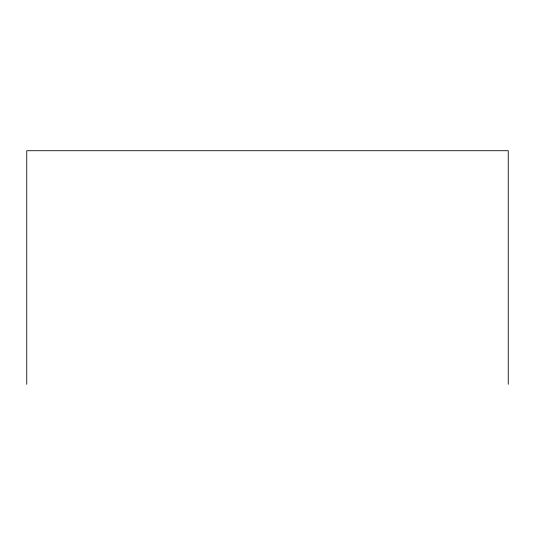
<?xml version="1.0" encoding="UTF-8"?>
<svg xmlns="http://www.w3.org/2000/svg" width="535" height="535" viewBox="0 0 535 535"><rect width="100%" height="100%" fill="white"/><g stroke="black" fill="none" stroke-linecap="round" stroke-linejoin="round"><path stroke-width="0.8" d="M508.25 384.284L508.25 150.716L26.75 150.716L26.75 384.284"/></g></svg>
